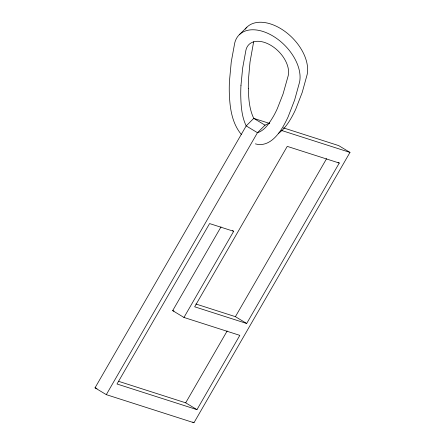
<?xml version="1.0" encoding="UTF-8"?>
<svg xmlns="http://www.w3.org/2000/svg" width="445" height="445" viewBox="0 0 445 445"><rect width="100%" height="100%" fill="white"/><g stroke="black" fill="none" stroke-linecap="round" stroke-linejoin="round"><path stroke-width="0.67" d="M283.393 127.871L338.695 145.604L349.976 152.407L193.964 422.75L106.305 394.648L95.024 387.845L246.191 125.902L253.761 118.376L269.564 123.437M106.305 394.648L257.466 132.705L265.042 125.178L269.659 122.954M183.957 317.452L233.675 231.294L209.589 223.574L117.013 384.002L196.968 409.634L239.827 335.363L183.957 317.452L172.677 310.643L221.015 226.883M118.292 381.22L185.687 402.825L227.167 330.952M195.9 304.007L235.411 316.673L326.602 158.654M339.262 163.054L287.248 146.377L194.665 306.8L246.686 323.476L339.262 163.054L338.078 162.336M239.327 34.71L246.903 27.184M278.704 133.255C284.377 129.039 288.388 123.031 291.837 116.952A252.799 159.215 45.2 0 0 295.73 109.22L302.205 92.471L307.156 74.532A39.527 24.898 45.2 0 0 285.028 31.495A39.527 24.898 45.2 0 0 245.189 29.153M255.374 143.874C268.786 147.662 278.692 134.813 284.266 124.483A252.799 159.215 45.2 0 0 288.154 116.751L294.635 100.003L299.585 82.064A39.527 24.898 45.2 0 0 273.108 36.128A39.527 24.898 45.2 0 0 234.71 43.082L231.261 61.872L229.431 81.413A252.187 158.832 45.2 0 0 229.27 91.392C229.665 106.305 231.394 122.509 241.307 134.412M281.501 130.452L349.976 152.407M172.677 310.643L173.995 311.066M95.024 387.845L97.004 388.479M265.042 125.178L253.761 118.376C249.311 109.186 248.621 98.734 248.327 88.689M232.485 230.582L233.675 231.294M235.411 316.673L246.686 323.476M185.687 402.825L196.968 409.634M192.774 422.032L193.964 422.75M253.739 41.719A25.782 16.237 45.2 0 0 253.466 42.798L250.029 61.983L248.471 79.254A238.431 150.171 45.2 0 0 248.321 88.683M240.968 85.39L240.895 86.786A243.17 153.152 45.2 0 0 240.734 94.907C240.968 105.382 241.563 116.312 246.191 125.902L257.466 132.705C265.226 130.307 269.67 122.525 273.631 115.973A239.043 150.555 45.2 0 0 277.307 108.663L283.081 93.928L288.199 75.745A25.782 16.237 45.2 0 0 271.011 45.429A25.782 16.237 45.2 0 0 245.89 50.324L242.659 68.04L240.968 85.39"/></g></svg>
